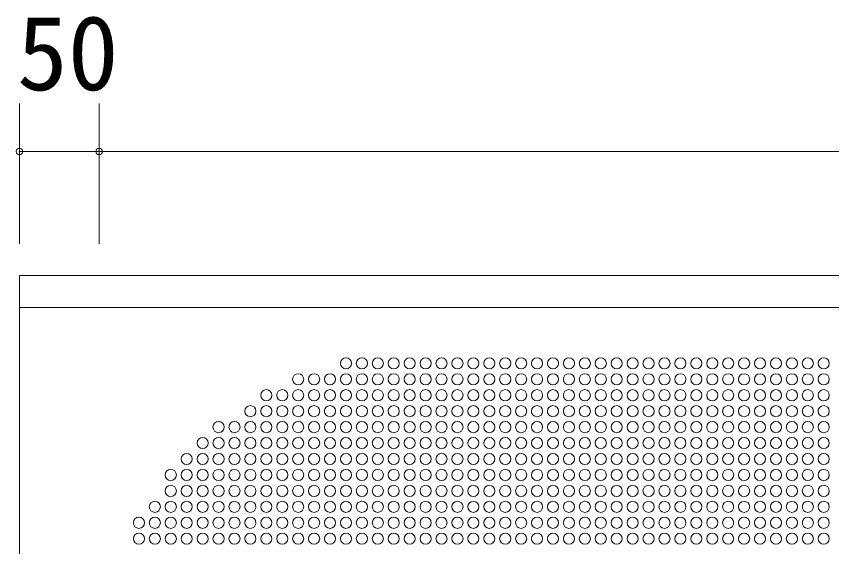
# Model space of a CAD drawing. Units: millimetres, scale not verified. Extents: x -2012 to 2012, y -1388 to 1388.
# Drawn here: x -1243 to -731, y -491 to -159 of the extents above; entities that cross this region are included whole.
import ezdxf
from ezdxf.enums import TextEntityAlignment as Align

# ---------------------------------------------------------------- set-up
doc = ezdxf.new("R2010")
doc.units = ezdxf.units.MM
doc.header["$LTSCALE"] = 8
doc.header["$PDMODE"] = 32
doc.header["$PDSIZE"] = 4
doc.layers.add('0-1_(3m)ﾒッｼュﾊﾟﾈﾙ', color=7, linetype='Continuous', lineweight=9)
doc.layers.add('0-2_0', color=7, linetype='Continuous', lineweight=9)
doc.styles.add('ＭＳ ゴシック', font='')
doc.styles.get('ＭＳ ゴシック').set_extended_font_data('MS Gothic')

msp = doc.modelspace()

# ---------------------------------------------------------------- linework, layer by layer
at = {"layer": '0-1_(3m)ﾒッｼュﾊﾟﾈﾙ'}
for p, q in [((1759.127, -321.179), (-1240.873, -321.179)), ((-1240.873, -321.179), (-1240.873, -829.179)), ((-1240.873, -341.179), (1759.127, -341.179))]:
    msp.add_line(p, q, dxfattribs=at)
for centre in [(-1035.873, -376.179), (-1025.873, -376.179), (-1015.873, -376.179), (-1005.873, -376.179), (-995.873, -376.179), (-985.873, -376.179), (-975.873, -376.179), (-965.873, -376.179), (-955.873, -376.179), (-945.873, -376.179), (-935.873, -376.179), (-925.873, -376.179), (-915.873, -376.179), (-905.873, -376.179), (-895.873, -376.179), (-885.873, -376.179), (-875.873, -376.179), (-865.873, -376.179), (-855.873, -376.179), (-845.873, -376.179), (-835.873, -376.179), (-825.873, -376.179), (-815.873, -376.179), (-805.873, -376.179), (-795.873, -376.179), (-785.873, -376.179), (-775.873, -376.179), (-765.873, -376.179), (-755.873, -376.179), (-745.873, -376.179), (-735.873, -376.179), (-1065.873, -386.179), (-1055.873, -386.179), (-1045.873, -386.179), (-1035.873, -386.179), (-1025.873, -386.179), (-1015.873, -386.179), (-1005.873, -386.179), (-995.873, -386.179), (-985.873, -386.179), (-975.873, -386.179), (-965.873, -386.179), (-955.873, -386.179), (-945.873, -386.179), (-935.873, -386.179), (-925.873, -386.179), (-915.873, -386.179), (-905.873, -386.179), (-895.873, -386.179), (-885.873, -386.179), (-875.873, -386.179), (-865.873, -386.179), (-855.873, -386.179), (-845.873, -386.179), (-835.873, -386.179), (-825.873, -386.179), (-815.873, -386.179), (-805.873, -386.179), (-795.873, -386.179), (-785.873, -386.179), (-775.873, -386.179), (-765.873, -386.179), (-755.873, -386.179), (-745.873, -386.179), (-735.873, -386.179), (-1085.873, -396.179), (-1075.873, -396.179), (-1065.873, -396.179), (-1055.873, -396.179), (-1045.873, -396.179), (-1035.873, -396.179), (-1025.873, -396.179), (-1015.873, -396.179), (-1005.873, -396.179), (-995.873, -396.179), (-985.873, -396.179), (-975.873, -396.179), (-965.873, -396.179), (-955.873, -396.179), (-945.873, -396.179), (-935.873, -396.179), (-925.873, -396.179), (-915.873, -396.179), (-905.873, -396.179), (-895.873, -396.179), (-885.873, -396.179), (-875.873, -396.179), (-865.873, -396.179), (-855.873, -396.179), (-845.873, -396.179), (-835.873, -396.179), (-825.873, -396.179), (-815.873, -396.179), (-805.873, -396.179), (-795.873, -396.179), (-785.873, -396.179), (-775.873, -396.179), (-765.873, -396.179), (-755.873, -396.179), (-745.873, -396.179), (-735.873, -396.179), (-1095.873, -406.179), (-1085.873, -406.179), (-1075.873, -406.179), (-1065.873, -406.179), (-1055.873, -406.179), (-1045.873, -406.179), (-1035.873, -406.179), (-1025.873, -406.179), (-1015.873, -406.179), (-1005.873, -406.179), (-995.873, -406.179), (-985.873, -406.179), (-975.873, -406.179), (-965.873, -406.179), (-955.873, -406.179), (-945.873, -406.179), (-935.873, -406.179), (-925.873, -406.179), (-915.873, -406.179), (-905.873, -406.179), (-895.873, -406.179), (-885.873, -406.179), (-875.873, -406.179), (-865.873, -406.179), (-855.873, -406.179), (-845.873, -406.179), (-835.873, -406.179), (-825.873, -406.179), (-815.873, -406.179), (-805.873, -406.179), (-795.873, -406.179), (-785.873, -406.179), (-775.873, -406.179), (-765.873, -406.179), (-755.873, -406.179), (-745.873, -406.179), (-735.873, -406.179), (-1115.873, -416.179), (-1105.873, -416.179), (-1095.873, -416.179), (-1085.873, -416.179), (-1075.873, -416.179), (-1065.873, -416.179), (-1055.873, -416.179), (-1045.873, -416.179), (-1035.873, -416.179), (-1025.873, -416.179), (-1015.873, -416.179), (-1005.873, -416.179), (-995.873, -416.179), (-985.873, -416.179), (-975.873, -416.179), (-965.873, -416.179), (-955.873, -416.179), (-945.873, -416.179), (-935.873, -416.179), (-925.873, -416.179), (-915.873, -416.179), (-905.873, -416.179), (-895.873, -416.179), (-885.873, -416.179), (-875.873, -416.179), (-865.873, -416.179), (-855.873, -416.179), (-845.873, -416.179), (-835.873, -416.179), (-825.873, -416.179), (-815.873, -416.179), (-805.873, -416.179), (-795.873, -416.179), (-785.873, -416.179), (-775.873, -416.179), (-765.873, -416.179), (-755.873, -416.179), (-745.873, -416.179), (-735.873, -416.179), (-1125.873, -426.179), (-1115.873, -426.179), (-1105.873, -426.179), (-1095.873, -426.179), (-1085.873, -426.179), (-1075.873, -426.179), (-1065.873, -426.179), (-1055.873, -426.179), (-1045.873, -426.179), (-1035.873, -426.179), (-1025.873, -426.179), (-1015.873, -426.179), (-1005.873, -426.179), (-995.873, -426.179), (-985.873, -426.179), (-975.873, -426.179), (-965.873, -426.179), (-955.873, -426.179), (-945.873, -426.179), (-935.873, -426.179), (-925.873, -426.179), (-915.873, -426.179), (-905.873, -426.179), (-895.873, -426.179), (-885.873, -426.179), (-875.873, -426.179), (-865.873, -426.179), (-855.873, -426.179), (-845.873, -426.179), (-835.873, -426.179), (-825.873, -426.179), (-815.873, -426.179), (-805.873, -426.179), (-795.873, -426.179), (-785.873, -426.179), (-775.873, -426.179), (-765.873, -426.179), (-755.873, -426.179), (-745.873, -426.179), (-735.873, -426.179), (-1135.873, -436.179), (-1125.873, -436.179), (-1115.873, -436.179), (-1105.873, -436.179), (-1095.873, -436.179), (-1085.873, -436.179), (-1075.873, -436.179), (-1065.873, -436.179), (-1055.873, -436.179), (-1045.873, -436.179), (-1035.873, -436.179), (-1025.873, -436.179), (-1015.873, -436.179), (-1005.873, -436.179), (-995.873, -436.179), (-985.873, -436.179), (-975.873, -436.179), (-965.873, -436.179), (-955.873, -436.179), (-945.873, -436.179), (-935.873, -436.179), (-925.873, -436.179), (-915.873, -436.179), (-905.873, -436.179), (-895.873, -436.179), (-885.873, -436.179), (-875.873, -436.179), (-865.873, -436.179), (-855.873, -436.179), (-845.873, -436.179), (-835.873, -436.179), (-825.873, -436.179), (-815.873, -436.179), (-805.873, -436.179), (-795.873, -436.179), (-785.873, -436.179), (-775.873, -436.179), (-765.873, -436.179), (-755.873, -436.179), (-745.873, -436.179), (-735.873, -436.179), (-1145.873, -446.179), (-1135.873, -446.179), (-1125.873, -446.179), (-1115.873, -446.179), (-1105.873, -446.179), (-1095.873, -446.179), (-1085.873, -446.179), (-1075.873, -446.179), (-1065.873, -446.179), (-1055.873, -446.179), (-1045.873, -446.179), (-1035.873, -446.179), (-1025.873, -446.179), (-1015.873, -446.179), (-1005.873, -446.179), (-995.873, -446.179), (-985.873, -446.179), (-975.873, -446.179), (-965.873, -446.179), (-955.873, -446.179), (-945.873, -446.179), (-935.873, -446.179), (-925.873, -446.179), (-915.873, -446.179), (-905.873, -446.179), (-895.873, -446.179), (-885.873, -446.179), (-875.873, -446.179), (-865.873, -446.179), (-855.873, -446.179), (-845.873, -446.179), (-835.873, -446.179), (-825.873, -446.179), (-815.873, -446.179), (-805.873, -446.179), (-795.873, -446.179), (-785.873, -446.179), (-775.873, -446.179), (-765.873, -446.179), (-755.873, -446.179), (-745.873, -446.179), (-735.873, -446.179), (-1145.873, -456.179), (-1135.873, -456.179), (-1125.873, -456.179), (-1115.873, -456.179), (-1105.873, -456.179), (-1095.873, -456.179), (-1085.873, -456.179), (-1075.873, -456.179), (-1065.873, -456.179), (-1055.873, -456.179), (-1045.873, -456.179), (-1035.873, -456.179), (-1025.873, -456.179), (-1015.873, -456.179), (-1005.873, -456.179), (-995.873, -456.179), (-985.873, -456.179), (-975.873, -456.179), (-965.873, -456.179), (-955.873, -456.179), (-945.873, -456.179), (-935.873, -456.179), (-925.873, -456.179), (-915.873, -456.179), (-905.873, -456.179), (-895.873, -456.179), (-885.873, -456.179), (-875.873, -456.179), (-865.873, -456.179), (-855.873, -456.179), (-845.873, -456.179), (-835.873, -456.179), (-825.873, -456.179), (-815.873, -456.179), (-805.873, -456.179), (-795.873, -456.179), (-785.873, -456.179), (-775.873, -456.179), (-765.873, -456.179), (-755.873, -456.179), (-745.873, -456.179), (-735.873, -456.179), (-1155.873, -466.179), (-1145.873, -466.179), (-1135.873, -466.179), (-1125.873, -466.179), (-1115.873, -466.179), (-1105.873, -466.179), (-1095.873, -466.179), (-1085.873, -466.179), (-1075.873, -466.179), (-1065.873, -466.179), (-1055.873, -466.179), (-1045.873, -466.179), (-1035.873, -466.179), (-1025.873, -466.179), (-1015.873, -466.179), (-1005.873, -466.179), (-995.873, -466.179), (-985.873, -466.179), (-975.873, -466.179), (-965.873, -466.179), (-955.873, -466.179), (-945.873, -466.179), (-935.873, -466.179), (-925.873, -466.179), (-915.873, -466.179), (-905.873, -466.179), (-895.873, -466.179), (-885.873, -466.179), (-875.873, -466.179), (-865.873, -466.179), (-855.873, -466.179), (-845.873, -466.179), (-835.873, -466.179), (-825.873, -466.179), (-815.873, -466.179), (-805.873, -466.179), (-795.873, -466.179), (-785.873, -466.179), (-775.873, -466.179), (-765.873, -466.179), (-755.873, -466.179), (-745.873, -466.179), (-735.873, -466.179), (-1165.873, -476.179), (-1155.873, -476.179), (-1145.873, -476.179), (-1135.873, -476.179), (-1125.873, -476.179), (-1115.873, -476.179), (-1105.873, -476.179), (-1095.873, -476.179), (-1085.873, -476.179), (-1075.873, -476.179), (-1065.873, -476.179), (-1055.873, -476.179), (-1045.873, -476.179), (-1035.873, -476.179), (-1025.873, -476.179), (-1015.873, -476.179), (-1005.873, -476.179), (-995.873, -476.179), (-985.873, -476.179), (-975.873, -476.179), (-965.873, -476.179), (-955.873, -476.179), (-945.873, -476.179), (-935.873, -476.179), (-925.873, -476.179), (-915.873, -476.179), (-905.873, -476.179), (-895.873, -476.179), (-885.873, -476.179), (-875.873, -476.179), (-865.873, -476.179), (-855.873, -476.179), (-845.873, -476.179), (-835.873, -476.179), (-825.873, -476.179), (-815.873, -476.179), (-805.873, -476.179), (-795.873, -476.179), (-785.873, -476.179), (-775.873, -476.179), (-765.873, -476.179), (-755.873, -476.179), (-745.873, -476.179), (-735.873, -476.179), (-1165.873, -486.179), (-1155.873, -486.179), (-1145.873, -486.179), (-1135.873, -486.179), (-1125.873, -486.179), (-1115.873, -486.179), (-1105.873, -486.179), (-1095.873, -486.179), (-1085.873, -486.179), (-1075.873, -486.179), (-1065.873, -486.179), (-1055.873, -486.179), (-1045.873, -486.179), (-1035.873, -486.179), (-1025.873, -486.179), (-1015.873, -486.179), (-1005.873, -486.179), (-995.873, -486.179), (-985.873, -486.179), (-975.873, -486.179), (-965.873, -486.179), (-955.873, -486.179), (-945.873, -486.179), (-935.873, -486.179), (-925.873, -486.179), (-915.873, -486.179), (-905.873, -486.179), (-895.873, -486.179), (-885.873, -486.179), (-875.873, -486.179), (-865.873, -486.179), (-855.873, -486.179), (-845.873, -486.179), (-835.873, -486.179), (-825.873, -486.179), (-815.873, -486.179), (-805.873, -486.179), (-795.873, -486.179), (-785.873, -486.179), (-775.873, -486.179), (-765.873, -486.179), (-755.873, -486.179), (-745.873, -486.179), (-735.873, -486.179)]:
    msp.add_circle(centre, 3.5, dxfattribs=at)
at = {"layer": '0-2_0'}
for p, q in [((-1240.873, -301.179), (-1240.873, -213.258)), ((-1190.873, -301.179), (-1190.873, -213.258)), ((1709.127, -243.258), (-1190.873, -243.258)), ((-1140.873, -243.258), (1659.127, -243.258)), ((-1140.873, -243.258), (-1090.873, -243.258)), ((-1190.873, -263.258), (-1190.873, -273.258))]:
    msp.add_line(p, q, dxfattribs=at)
msp.add_lwpolyline([(-1240.873, -243.258), (-1190.873, -243.258), (-1240.873, -243.258)], dxfattribs=at)
for p in [(-1240.873, -243.258), (-1190.873, -243.258)]:
    msp.add_point(p, dxfattribs=at)

# ---------------------------------------------------------------- texts
at = {"layer": '0-2_0', "color": 2, "style": 'ＭＳ ゴシック'}
msp.add_text('50', height=46.92, dxfattribs=at).set_placement((-1242.473, -218.936), align=Align.BOTTOM_LEFT)

doc.saveas('drawing.dxf')
